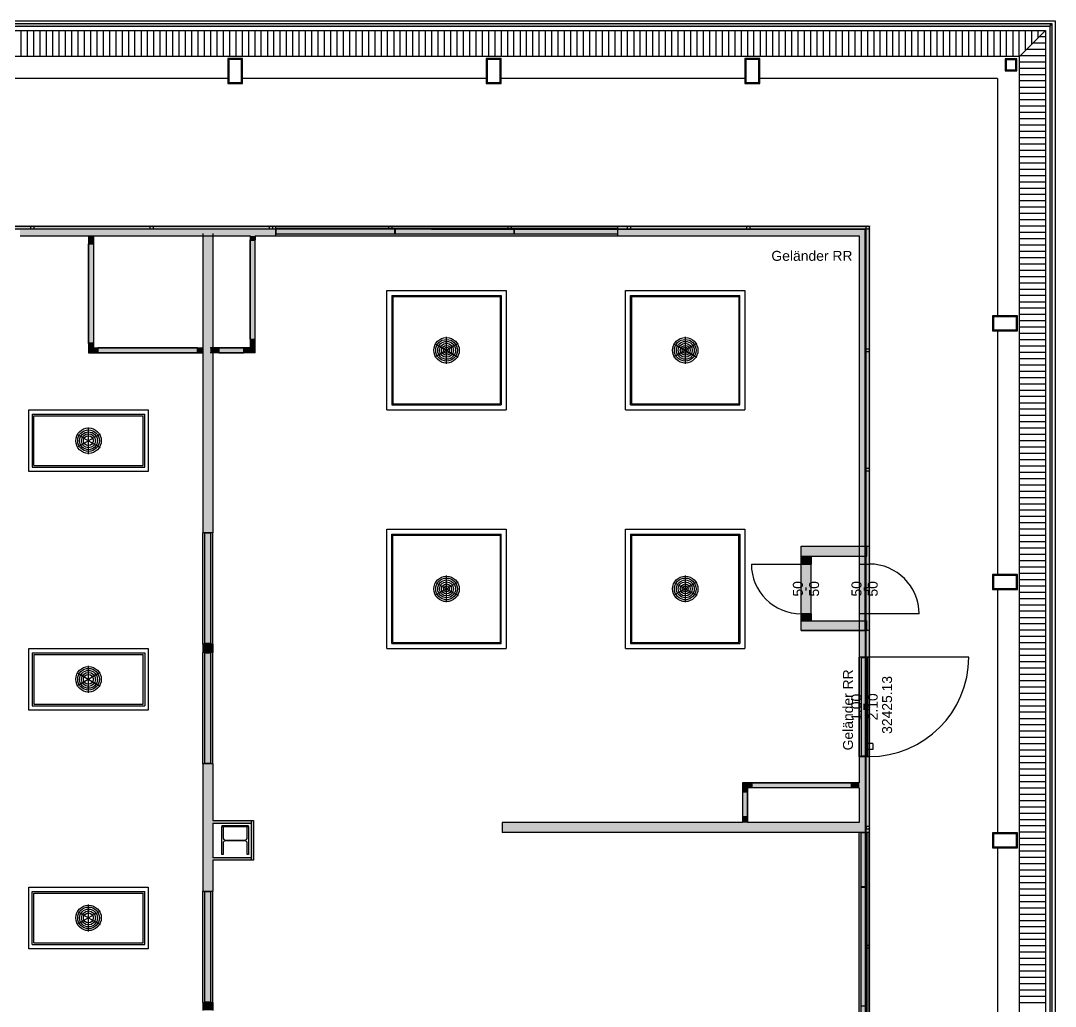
# Model space of a CAD drawing. Header units: inches. Extents: x 0 to 54693, y 0 to 31146.
# Drawn here: x 42822 to 53223, y 20700 to 30613 of the extents above; entities that cross this region are included whole.
import ezdxf
from ezdxf.lldxf.tags import DXFTag

# ---------------------------------------------------------------- set-up
doc = ezdxf.new("R2010")
doc.units = ezdxf.units.IN
doc.header["$MEASUREMENT"] = 0
doc.layers.add('Added', color=3, linetype='Continuous')
doc.styles.get("Standard").update_dxf_attribs({"font": 'arial.ttf'})
tags = doc.linetypes.add('1070_00_1200$0$SP2', pattern=[0.9, 0.4, -0.2, 0.1, -0.2]).pattern_tags.tags
tags[10:11] = [DXFTag(74, 4), DXFTag(75, 0), DXFTag(340, '0'), DXFTag(46, 1.0), DXFTag(50, 0.0), DXFTag(44, 0.0), DXFTag(45, 0.0)]
tags[8:9] = [DXFTag(74, 4), DXFTag(75, 0), DXFTag(340, '0'), DXFTag(46, 1.0), DXFTag(50, 0.0), DXFTag(44, 0.0), DXFTag(45, 0.0)]
tags[6:7] = [DXFTag(74, 4), DXFTag(75, 0), DXFTag(340, '0'), DXFTag(46, 1.0), DXFTag(50, 0.0), DXFTag(44, 0.0), DXFTag(45, 0.0)]
tags[4:5] = [DXFTag(74, 4), DXFTag(75, 0), DXFTag(340, '0'), DXFTag(46, 1.0), DXFTag(50, 0.0), DXFTag(44, 0.0), DXFTag(45, 0.0)]
tags = doc.linetypes.add('fein_strichliert', pattern=[4, 1, -2, 1]).pattern_tags.tags
tags[8:9] = [DXFTag(74, 4), DXFTag(75, 0), DXFTag(340, '0'), DXFTag(46, 0.0), DXFTag(50, 0.0), DXFTag(44, 0.0), DXFTag(45, 0.0)]
tags[6:7] = [DXFTag(74, 4), DXFTag(75, 0), DXFTag(340, '0'), DXFTag(46, 0.0), DXFTag(50, 0.0), DXFTag(44, 0.0), DXFTag(45, 0.0)]
tags[4:5] = [DXFTag(74, 4), DXFTag(75, 0), DXFTag(340, '0'), DXFTag(46, 0.0), DXFTag(50, 0.0), DXFTag(44, 0.0), DXFTag(45, 0.0)]
tags = doc.linetypes.add('fein_strichliert-A04HDE1766', pattern=[4, 1, -2, 1]).pattern_tags.tags
tags[8:9] = [DXFTag(74, 4), DXFTag(75, 0), DXFTag(340, '0'), DXFTag(46, 0.0), DXFTag(50, 0.0), DXFTag(44, 0.0), DXFTag(45, 0.0)]
tags[6:7] = [DXFTag(74, 4), DXFTag(75, 0), DXFTag(340, '0'), DXFTag(46, 0.0), DXFTag(50, 0.0), DXFTag(44, 0.0), DXFTag(45, 0.0)]
tags[4:5] = [DXFTag(74, 4), DXFTag(75, 0), DXFTag(340, '0'), DXFTag(46, 0.0), DXFTag(50, 0.0), DXFTag(44, 0.0), DXFTag(45, 0.0)]

msp = doc.modelspace()

# ---------------------------------------------------------------- linework, layer by layer
at = {"layer": 'Added', "linetype": '1070_00_1200$0$SP2', "lineweight": -2, "ltscale": 0.18}
for p, q in [((10903, 30613), (53223, 30613)), ((53223, 30613), (53223, 2441))]:
    msp.add_line(p, q, dxfattribs=at)
at = {"layer": 'Added', "linetype": 'Continuous', "lineweight": -2, "ltscale": 0.18}
for p, q in [((53193, 30583), (13578, 30583)), ((53193, 30583), (53168, 30558)), ((53193, 2441), (53193, 30583)), ((10878, 30558), (53168, 30558)), ((13628, 30513), (53123, 30513)), ((42828, 30253), (42828, 30513)), ((42892, 30253), (42892, 30513)), ((42955, 30253), (42955, 30513)), ((43019, 30253), (43019, 30513)), ((43082, 30253), (43082, 30513)), ((43146, 30253), (43146, 30513)), ((43209, 30253), (43209, 30513)), ((43273, 30253), (43273, 30513)), ((43336, 30253), (43336, 30513)), ((43400, 30253), (43400, 30513)), ((43463, 30253), (43463, 30513)), ((43527, 30253), (43527, 30513)), ((43590, 30253), (43590, 30513)), ((43654, 30253), (43654, 30513)), ((43717, 30253), (43717, 30513)), ((43781, 30253), (43781, 30513)), ((43844, 30253), (43844, 30513)), ((43908, 30253), (43908, 30513)), ((43971, 30253), (43971, 30513)), ((44035, 30253), (44035, 30513)), ((44098, 30253), (44098, 30513)), ((44162, 30253), (44162, 30513)), ((44225, 30253), (44225, 30513)), ((44289, 30253), (44289, 30513)), ((44352, 30253), (44352, 30513)), ((44416, 30253), (44416, 30513)), ((44479, 30253), (44479, 30513)), ((44543, 30253), (44543, 30513)), ((44606, 30253), (44606, 30513)), ((44670, 30253), (44670, 30513)), ((44733, 30253), (44733, 30513)), ((44797, 30253), (44797, 30513)), ((44860, 30253), (44860, 30513)), ((44924, 30253), (44924, 30513)), ((44987, 30253), (44987, 30513)), ((45051, 30253), (45051, 30513)), ((45114, 30253), (45114, 30513)), ((45178, 30253), (45178, 30513)), ((45241, 30253), (45241, 30513)), ((45305, 30253), (45305, 30513)), ((45368, 30253), (45368, 30513)), ((45432, 30253), (45432, 30513)), ((45495, 30253), (45495, 30513)), ((45559, 30253), (45559, 30513)), ((45622, 30253), (45622, 30513)), ((45686, 30253), (45686, 30513)), ((45749, 30253), (45749, 30513)), ((45813, 30253), (45813, 30513)), ((45876, 30253), (45876, 30513)), ((45940, 30253), (45940, 30513)), ((46003, 30253), (46003, 30513)), ((46067, 30253), (46067, 30513)), ((46130, 30253), (46130, 30513)), ((46194, 30253), (46194, 30513)), ((46257, 30253), (46257, 30513)), ((46321, 30253), (46321, 30513)), ((46384, 30253), (46384, 30513)), ((46448, 30253), (46448, 30513)), ((46511, 30253), (46511, 30513)), ((46575, 30253), (46575, 30513)), ((46638, 30253), (46638, 30513)), ((46702, 30253), (46702, 30513)), ((46765, 30253), (46765, 30513)), ((46829, 30253), (46829, 30513)), ((46892, 30253), (46892, 30513)), ((46956, 30253), (46956, 30513)), ((47019, 30253), (47019, 30513)), ((47083, 30253), (47083, 30513)), ((47146, 30253), (47146, 30513)), ((47210, 30253), (47210, 30513)), ((47273, 30253), (47273, 30513)), ((47337, 30253), (47337, 30513)), ((47400, 30253), (47400, 30513)), ((47464, 30253), (47464, 30513)), ((47527, 30253), (47527, 30513)), ((47591, 30253), (47591, 30513)), ((47654, 30253), (47654, 30513)), ((47718, 30253), (47718, 30513)), ((47781, 30253), (47781, 30513)), ((47845, 30253), (47845, 30513)), ((47908, 30253), (47908, 30513)), ((47972, 30253), (47972, 30513)), ((48035, 30253), (48035, 30513)), ((48099, 30253), (48099, 30513)), ((48162, 30253), (48162, 30513)), ((48226, 30253), (48226, 30513)), ((48289, 30253), (48289, 30513)), ((48353, 30253), (48353, 30513)), ((48416, 30253), (48416, 30513)), ((48480, 30253), (48480, 30513)), ((48543, 30253), (48543, 30513)), ((48607, 30253), (48607, 30513)), ((48670, 30253), (48670, 30513)), ((48734, 30253), (48734, 30513)), ((48797, 30253), (48797, 30513)), ((48861, 30253), (48861, 30513)), ((48924, 30253), (48924, 30513)), ((48988, 30253), (48988, 30513)), ((49051, 30253), (49051, 30513)), ((49115, 30253), (49115, 30513)), ((49178, 30253), (49178, 30513)), ((49242, 30253), (49242, 30513)), ((49305, 30253), (49305, 30513)), ((49369, 30253), (49369, 30513)), ((49432, 30253), (49432, 30513)), ((49496, 30253), (49496, 30513)), ((49559, 30253), (49559, 30513)), ((49623, 30253), (49623, 30513)), ((49686, 30253), (49686, 30513)), ((49750, 30253), (49750, 30513)), ((49813, 30253), (49813, 30513)), ((49877, 30253), (49877, 30513)), ((49940, 30253), (49940, 30513)), ((50004, 30253), (50004, 30513)), ((50067, 30253), (50067, 30513)), ((50131, 30253), (50131, 30513)), ((50194, 30253), (50194, 30513)), ((50258, 30253), (50258, 30513)), ((50321, 30253), (50321, 30513)), ((50385, 30253), (50385, 30513)), ((50448, 30253), (50448, 30513)), ((50512, 30253), (50512, 30513)), ((50575, 30253), (50575, 30513)), ((50639, 30253), (50639, 30513)), ((50702, 30253), (50702, 30513)), ((50766, 30253), (50766, 30513)), ((50829, 30253), (50829, 30513)), ((50893, 30253), (50893, 30513)), ((50956, 30253), (50956, 30513)), ((51020, 30253), (51020, 30513)), ((51083, 30253), (51083, 30513)), ((51147, 30253), (51147, 30513)), ((51210, 30253), (51210, 30513)), ((51274, 30253), (51274, 30513)), ((51337, 30253), (51337, 30513)), ((51401, 30253), (51401, 30513)), ((51464, 30253), (51464, 30513)), ((51528, 30253), (51528, 30513)), ((51591, 30253), (51591, 30513)), ((51655, 30253), (51655, 30513)), ((51718, 30253), (51718, 30513)), ((51782, 30253), (51782, 30513)), ((51845, 30253), (51845, 30513)), ((51909, 30253), (51909, 30513)), ((51972, 30253), (51972, 30513)), ((52036, 30253), (52036, 30513)), ((52099, 30253), (52099, 30513)), ((52163, 30253), (52163, 30513)), ((52226, 30253), (52226, 30513)), ((52290, 30253), (52290, 30513)), ((52353, 30253), (52353, 30513)), ((52417, 30253), (52417, 30513)), ((52480, 30253), (52480, 30513)), ((52544, 30253), (52544, 30513)), ((52607, 30253), (52607, 30513)), ((52671, 30253), (52671, 30513)), ((52734, 30253), (52734, 30513)), ((52798, 30253), (52798, 30513)), ((52861, 30253), (52861, 30513)), ((52863, 30253), (53123, 30513)), ((52925, 30315), (52925, 30513)), ((52988, 30378), (52988, 30513)), ((53052, 30442), (53052, 30513)), ((53115, 30505), (53115, 30513)), ((53123, 30513), (53123, 2441)), ((53168, 30558), (53168, 2441)), ((53001, 30391), (53123, 30391)), ((53064, 30454), (53123, 30454)), ((52937, 30327), (53123, 30327)), ((52863, 30253), (13628, 30253)), ((45053, 30233), (44903, 30233)), ((44903, 30233), (44903, 29983)), ((45043, 30223), (44913, 30223)), ((44913, 30223), (44913, 29993)), ((45043, 29993), (45043, 30223)), ((45053, 29983), (45053, 30233)), ((47653, 30233), (47503, 30233)), ((47503, 30233), (47503, 29983)), ((47643, 30223), (47513, 30223)), ((47513, 30223), (47513, 29993)), ((47643, 29993), (47643, 30223)), ((47653, 29983), (47653, 30233)), ((50253, 30233), (50103, 30233)), ((50103, 30233), (50103, 29983)), ((50243, 30223), (50113, 30223)), ((50113, 30223), (50113, 29993)), ((50243, 29993), (50243, 30223)), ((50253, 29983), (50253, 30233)), ((52838, 30228), (52718, 30228)), ((52718, 30228), (52718, 30108)), ((52828, 30218), (52728, 30218)), ((52728, 30218), (52728, 30118)), ((52828, 30118), (52828, 30218)), ((52838, 30108), (52838, 30228)), ((52863, 5498), (52863, 30253)), ((52863, 30200), (53123, 30200)), ((52874, 30264), (53123, 30264)), ((52718, 30108), (52838, 30108)), ((52728, 30118), (52828, 30118)), ((52863, 30137), (53123, 30137)), ((52863, 30073), (53123, 30073)), ((44903, 30033), (42453, 30033)), ((44903, 29983), (45053, 29983)), ((44913, 29993), (45043, 29993)), ((47503, 30033), (45053, 30033)), ((47503, 29983), (47653, 29983)), ((47513, 29993), (47643, 29993)), ((50103, 30033), (47653, 30033)), ((50103, 29983), (50253, 29983)), ((50113, 29993), (50243, 29993)), ((52643, 30033), (50253, 30033)), ((52643, 30033), (52643, 27643)), ((52863, 30010), (53123, 30010)), ((52863, 29946), (53123, 29946)), ((52863, 29883), (53123, 29883)), ((52863, 29819), (53123, 29819)), ((52863, 29756), (53123, 29756)), ((52863, 29692), (53123, 29692)), ((52863, 29629), (53123, 29629)), ((52863, 29565), (53123, 29565)), ((52863, 29502), (53123, 29502)), ((52863, 29438), (53123, 29438)), ((52863, 29375), (53123, 29375)), ((52863, 29311), (53123, 29311)), ((52863, 29248), (53123, 29248)), ((52863, 29184), (53123, 29184)), ((52863, 29121), (53123, 29121)), ((52863, 29057), (53123, 29057)), ((52863, 28994), (53123, 28994)), ((52863, 28930), (53123, 28930)), ((52863, 28867), (53123, 28867)), ((52863, 28803), (53123, 28803)), ((52863, 28740), (53123, 28740)), ((52863, 28676), (53123, 28676)), ((52863, 28613), (53123, 28613)), ((42816, 28548), (45383, 28548)), ((45383, 28548), (48823, 28548)), ((45383, 28548), (45383, 28448)), ((45383, 28528), (48823, 28528)), ((45388, 28528), (45388, 28468)), ((46581, 28528), (46581, 28468)), ((46586, 28528), (46586, 28468)), ((47778, 28528), (47778, 28468)), ((48823, 28548), (51353, 28548)), ((48823, 28548), (48823, 28448)), ((51353, 28548), (51353, 25148)), ((52863, 28549), (53123, 28549)), ((42816, 28448), (45128, 28448)), ((43503, 28448), (43503, 28368)), ((43553, 28448), (43553, 28368)), ((44653, 28473), (44653, 25463)), ((44753, 28473), (44753, 25463)), ((45128, 28448), (45128, 28408)), ((45128, 27408), (45128, 28408)), ((45178, 28408), (45128, 28408)), ((45128, 28407), (45178, 28407)), ((45128, 28407), (45128, 27408)), ((45178, 28448), (45383, 28448)), ((45178, 28448), (45178, 28408)), ((45178, 27408), (45178, 28408)), ((45178, 27408), (45178, 28408)), ((45383, 28468), (48823, 28468)), ((45383, 28448), (48823, 28448)), ((48823, 28448), (51253, 28448)), ((51253, 28448), (51253, 25148)), ((52863, 28486), (53123, 28486)), ((52863, 28422), (53123, 28422)), ((43503, 28368), (43553, 28368)), ((43503, 27368), (43503, 28368)), ((43553, 28368), (43503, 28368)), ((43503, 28368), (43503, 27368)), ((43553, 28368), (43553, 27368)), ((43553, 28368), (43553, 27369)), ((52863, 28359), (53123, 28359)), ((52863, 28295), (53123, 28295)), ((52863, 28232), (53123, 28232)), ((52863, 28168), (53123, 28168)), ((52863, 28105), (53123, 28105)), ((52863, 28041), (53123, 28041)), ((52863, 27978), (53123, 27978)), ((52863, 27914), (53123, 27914)), ((52863, 27851), (53123, 27851)), ((52863, 27787), (53123, 27787)), ((52863, 27724), (53123, 27724)), ((52593, 27643), (52593, 27493)), ((52843, 27643), (52593, 27643)), ((52603, 27633), (52603, 27503)), ((52833, 27633), (52603, 27633)), ((52833, 27503), (52833, 27633)), ((52843, 27493), (52843, 27643)), ((52863, 27660), (53123, 27660)), ((52863, 27597), (53123, 27597)), ((52593, 27493), (52843, 27493)), ((52603, 27503), (52833, 27503)), ((52643, 27493), (52643, 25043)), ((52863, 27533), (53123, 27533)), ((52863, 27470), (53123, 27470)), ((43553, 27369), (43503, 27369)), ((43503, 27368), (43503, 27273)), ((43503, 27368), (43553, 27368)), ((43553, 27368), (43553, 27323)), ((45128, 27408), (45128, 27323)), ((45178, 27408), (45128, 27408)), ((45128, 27408), (45178, 27408)), ((45178, 27273), (45178, 27408)), ((52863, 27406), (53123, 27406)), ((43503, 27273), (43598, 27273)), ((43553, 27323), (43598, 27323)), ((43598, 27273), (43598, 27323)), ((44598, 27323), (43598, 27323)), ((44598, 27273), (43598, 27273)), ((43598, 27273), (44598, 27273)), ((43599, 27323), (43599, 27273)), ((43599, 27323), (44598, 27323)), ((44598, 27323), (44653, 27323)), ((44598, 27273), (44598, 27323)), ((44598, 27323), (44598, 27273)), ((44598, 27273), (44653, 27273)), ((44813, 27323), (44728, 27323)), ((44813, 27273), (44728, 27273)), ((44813, 27273), (44813, 27323)), ((45063, 27323), (44813, 27323)), ((45063, 27273), (44813, 27273)), ((44813, 27273), (45063, 27273)), ((44814, 27323), (44814, 27273)), ((44814, 27323), (45063, 27323)), ((45128, 27323), (45063, 27323)), ((45063, 27323), (45063, 27273)), ((45063, 27323), (45063, 27273)), ((45178, 27273), (45063, 27273)), ((52863, 27343), (53123, 27343)), ((52863, 27279), (53123, 27279)), ((52863, 27216), (53123, 27216)), ((52863, 27152), (53123, 27152)), ((52863, 27089), (53123, 27089)), ((52863, 27025), (53123, 27025)), ((52863, 26962), (53123, 26962)), ((52863, 26898), (53123, 26898)), ((52863, 26835), (53123, 26835)), ((52863, 26771), (53123, 26771)), ((52863, 26708), (53123, 26708)), ((52863, 26644), (53123, 26644)), ((52863, 26581), (53123, 26581)), ((52863, 26517), (53123, 26517)), ((52863, 26454), (53123, 26454)), ((52863, 26390), (53123, 26390)), ((52863, 26327), (53123, 26327)), ((52863, 26263), (53123, 26263)), ((52863, 26200), (53123, 26200)), ((52863, 26136), (53123, 26136)), ((52863, 26073), (53123, 26073)), ((52863, 26009), (53123, 26009)), ((52863, 25946), (53123, 25946)), ((52863, 25882), (53123, 25882)), ((52863, 25819), (53123, 25819)), ((52863, 25755), (53123, 25755)), ((52863, 25692), (53123, 25692)), ((52863, 25628), (53123, 25628)), ((52863, 25565), (53123, 25565)), ((52863, 25501), (53123, 25501)), ((44653, 24343), (44653, 25463)), ((44753, 25463), (44653, 25463)), ((44673, 24343), (44673, 25463)), ((44733, 25458), (44673, 25458)), ((44733, 24343), (44733, 25463)), ((44753, 24343), (44753, 25463)), ((52863, 25438), (53123, 25438)), ((50668, 25228), (50668, 25328)), ((50668, 25328), (51328, 25328)), ((50668, 24478), (50668, 25328)), ((50668, 25328), (51353, 25328)), ((51328, 25228), (51328, 25328)), ((51353, 25328), (51353, 24478)), ((52863, 25374), (53123, 25374)), ((52863, 25311), (53123, 25311)), ((50668, 25228), (50668, 25148)), ((50668, 25228), (51328, 25228)), ((50768, 25228), (50768, 25148)), ((52863, 25247), (53123, 25247)), ((52863, 25184), (53123, 25184)), ((50168, 25148), (50768, 25148)), ((51253, 25148), (51353, 25148)), ((52863, 25120), (53123, 25120)), ((52593, 25043), (52593, 24893)), ((52843, 25043), (52593, 25043)), ((52603, 25033), (52603, 24903)), ((52833, 25033), (52603, 25033)), ((52833, 24903), (52833, 25033)), ((52843, 24893), (52843, 25043)), ((52863, 25057), (53123, 25057)), ((52863, 24993), (53123, 24993)), ((52593, 24893), (52843, 24893)), ((52603, 24903), (52833, 24903)), ((52643, 24893), (52643, 22443)), ((52863, 24930), (53123, 24930)), ((52863, 24866), (53123, 24866)), ((52863, 24803), (53123, 24803)), ((52863, 24739), (53123, 24739)), ((52863, 24676), (53123, 24676)), ((50668, 24648), (50668, 24578)), ((50768, 24648), (50668, 24648)), ((50668, 24478), (50668, 24578)), ((50668, 24578), (51328, 24578)), ((50768, 24648), (50768, 24578)), ((51253, 24648), (51253, 24211)), ((51853, 24648), (51253, 24648)), ((51328, 24478), (51328, 24578)), ((51353, 24648), (51353, 24211)), ((52863, 24612), (53123, 24612)), ((52863, 24549), (53123, 24549)), ((51353, 24478), (50668, 24478)), ((50668, 24478), (51328, 24478)), ((52863, 24485), (53123, 24485)), ((44653, 24343), (44653, 24258)), ((44753, 24343), (44653, 24343)), ((44733, 24348), (44673, 24348)), ((44753, 24343), (44753, 24258)), ((52863, 24422), (53123, 24422)), ((52863, 24358), (53123, 24358)), ((44653, 23138), (44653, 24258)), ((44753, 24258), (44653, 24258)), ((44673, 23138), (44673, 24258)), ((44733, 24253), (44673, 24253)), ((44733, 23138), (44733, 24258)), ((44753, 23138), (44753, 24258)), ((52863, 24295), (53123, 24295)), ((52353, 24211), (51253, 24211)), ((51253, 24211), (51253, 23211)), ((51353, 24211), (51253, 24211)), ((51273, 24211), (51273, 23211)), ((51333, 24206), (51273, 24206)), ((51333, 24211), (51333, 23211)), ((51353, 24211), (51353, 23211)), ((52863, 24231), (53123, 24231)), ((52863, 24168), (53123, 24168)), ((52863, 24104), (53123, 24104)), ((52863, 24041), (53123, 24041)), ((52863, 23977), (53123, 23977)), ((52863, 23914), (53123, 23914)), ((52863, 23850), (53123, 23850)), ((52863, 23787), (53123, 23787)), ((52863, 23723), (53123, 23723)), ((52863, 23660), (53123, 23660)), ((52863, 23596), (53123, 23596)), ((52863, 23533), (53123, 23533)), ((52863, 23469), (53123, 23469)), ((52863, 23406), (53123, 23406)), ((51328, 23343), (51328, 23283)), ((51388, 23343), (51328, 23343)), ((51388, 23343), (51388, 23283)), ((52863, 23342), (53123, 23342)), ((51253, 23211), (51253, 22948)), ((51253, 23211), (51353, 23211)), ((51353, 23211), (51253, 23211)), ((51333, 23216), (51273, 23216)), ((51388, 23283), (51328, 23283)), ((51353, 23211), (51353, 22448)), ((52863, 23279), (53123, 23279)), ((52863, 23215), (53123, 23215)), ((44653, 23138), (44653, 21858)), ((44753, 23138), (44653, 23138)), ((44733, 23143), (44673, 23143)), ((44753, 23138), (44753, 22568)), ((52863, 23152), (53123, 23152)), ((52863, 23088), (53123, 23088)), ((52863, 23025), (53123, 23025)), ((50173, 22948), (50078, 22948)), ((50078, 22948), (50078, 22853)), ((50173, 22898), (50128, 22898)), ((50128, 22898), (50128, 22853)), ((50173, 22948), (50173, 22898)), ((50173, 22948), (51173, 22948)), ((51173, 22898), (50173, 22898)), ((50174, 22898), (50174, 22948)), ((51174, 22948), (50174, 22948)), ((51173, 22898), (50174, 22898)), ((51253, 22948), (51173, 22948)), ((51173, 22898), (51173, 22948)), ((51173, 22898), (51173, 22948)), ((51253, 22898), (51173, 22898)), ((51253, 22898), (51253, 22548)), ((52863, 22961), (53123, 22961)), ((52863, 22898), (53123, 22898)), ((50128, 22853), (50078, 22853)), ((50078, 22853), (50078, 22603)), ((50128, 22853), (50078, 22853)), ((50078, 22853), (50078, 22603)), ((50128, 22603), (50128, 22853)), ((50128, 22853), (50128, 22604)), ((52863, 22834), (53123, 22834)), ((52863, 22771), (53123, 22771)), ((52863, 22707), (53123, 22707)), ((50128, 22604), (50078, 22604)), ((50078, 22603), (50078, 22548)), ((50128, 22603), (50078, 22603)), ((50128, 22603), (50128, 22548)), ((52863, 22644), (53123, 22644)), ((52863, 22580), (53123, 22580)), ((44753, 22568), (45163, 22568)), ((44753, 22543), (44753, 22193)), ((44753, 22543), (45138, 22543)), ((44843, 22228), (44843, 22508)), ((44843, 22508), (45113, 22508)), ((44848, 22508), (44848, 22518)), ((44848, 22518), (45108, 22518)), ((44856, 22508), (44856, 22396)), ((45100, 22396), (45100, 22508)), ((45108, 22518), (45108, 22508)), ((45113, 22508), (45113, 22228)), ((45138, 22568), (45138, 22168)), ((45163, 22568), (45163, 22168)), ((47663, 22548), (47663, 22448)), ((50078, 22548), (47663, 22548)), ((51253, 22548), (50128, 22548)), ((52863, 22517), (53123, 22517)), ((44880, 22372), (45076, 22372)), ((45076, 22364), (44880, 22364)), ((51253, 22448), (47663, 22448)), ((51253, 18348), (51253, 22448)), ((51353, 22448), (51253, 22448)), ((51273, 18348), (51273, 22448)), ((51333, 22443), (51273, 22443)), ((51333, 18348), (51333, 22448)), ((51353, 18348), (51353, 22448)), ((52593, 22443), (52593, 22293)), ((52843, 22443), (52593, 22443)), ((52603, 22433), (52603, 22303)), ((52833, 22433), (52603, 22433)), ((52833, 22303), (52833, 22433)), ((52843, 22293), (52843, 22443)), ((52863, 22453), (53123, 22453)), ((52863, 22390), (53123, 22390)), ((44856, 22340), (44856, 22228)), ((45100, 22228), (45100, 22340)), ((52593, 22293), (52843, 22293)), ((52603, 22303), (52833, 22303)), ((52643, 22293), (52643, 19843)), ((52863, 22326), (53123, 22326)), ((52863, 22263), (53123, 22263)), ((45138, 22193), (44753, 22193)), ((44753, 22168), (44753, 21858)), ((45163, 22168), (44753, 22168)), ((44856, 22228), (44843, 22228)), ((45113, 22228), (45100, 22228)), ((52863, 22199), (53123, 22199)), ((52863, 22136), (53123, 22136)), ((52863, 22072), (53123, 22072)), ((52863, 22009), (53123, 22009)), ((44653, 20738), (44653, 21858)), ((44653, 21858), (44753, 21858)), ((44673, 20738), (44673, 21858)), ((44673, 21853), (44733, 21853)), ((44733, 20738), (44733, 21858)), ((44753, 20738), (44753, 21858)), ((51333, 21901), (51273, 21901)), ((51333, 21896), (51273, 21896)), ((52863, 21945), (53123, 21945)), ((52863, 21882), (53123, 21882)), ((52863, 21818), (53123, 21818)), ((52863, 21755), (53123, 21755)), ((52863, 21691), (53123, 21691)), ((52863, 21628), (53123, 21628)), ((52863, 21564), (53123, 21564)), ((52863, 21501), (53123, 21501)), ((52863, 21437), (53123, 21437)), ((52863, 21374), (53123, 21374)), ((52863, 21310), (53123, 21310)), ((52863, 21247), (53123, 21247)), ((52863, 21183), (53123, 21183)), ((52863, 21120), (53123, 21120)), ((52863, 21056), (53123, 21056)), ((52863, 20993), (53123, 20993)), ((52863, 20929), (53123, 20929)), ((52863, 20866), (53123, 20866)), ((44653, 20738), (44653, 20658)), ((44653, 20738), (44753, 20738)), ((44673, 20743), (44733, 20743)), ((44753, 20738), (44753, 20658)), ((51333, 20701), (51273, 20701)), ((52863, 20802), (53123, 20802)), ((52863, 20739), (53123, 20739))]:
    msp.add_line(p, q, dxfattribs=at)
at = {"layer": 'Added', "linetype": 'ByBlock', "lineweight": -2, "ltscale": 0.18}
for p, q in [((41723, 28548), (51353, 28548)), ((51353, 28518), (41723, 28518)), ((51313, 28508), (41725, 28518)), ((42923, 28518), (42923, 28548)), ((42953, 28548), (42953, 28518)), ((44123, 28518), (44123, 28548)), ((44153, 28548), (44153, 28518)), ((45323, 28518), (45323, 28548)), ((45353, 28548), (45353, 28518)), ((46523, 28518), (46523, 28548)), ((46553, 28548), (46553, 28518)), ((47723, 28518), (47723, 28548)), ((47753, 28548), (47753, 28518)), ((48923, 28518), (48923, 28548)), ((48953, 28548), (48953, 28518)), ((50123, 28518), (50123, 28548)), ((50153, 28548), (50153, 28518)), ((51323, 5078), (51313, 28508)), ((51323, 5048), (51323, 28548)), ((51353, 28548), (51353, 28518)), ((51353, 28548), (51353, 5048)), ((46553, 27848), (47653, 27848)), ((46553, 27848), (46553, 26748)), ((46563, 27838), (47643, 27838)), ((46563, 27838), (46563, 26758)), ((47643, 27838), (47643, 26758)), ((47653, 27848), (47653, 26748)), ((48953, 27848), (50053, 27848)), ((48953, 26748), (48953, 27848)), ((48963, 27838), (50043, 27838)), ((48963, 27838), (48963, 26758)), ((50043, 27838), (50043, 26758)), ((50053, 26748), (50053, 27848)), ((46986, 27365), (47220, 27230)), ((47221, 27365), (46986, 27230)), ((47104, 27163), (47104, 27433)), ((49386, 27365), (49620, 27230)), ((49621, 27365), (49386, 27230)), ((49504, 27163), (49504, 27433)), ((51323, 27313), (51353, 27313)), ((51353, 27283), (51323, 27283)), ((46553, 26748), (47653, 26748)), ((46563, 26758), (47643, 26758)), ((48953, 26748), (50053, 26748)), ((48963, 26758), (50043, 26758)), ((42937, 26654), (44069, 26654)), ((42937, 26654), (42937, 26122)), ((42953, 26638), (44053, 26638)), ((42953, 26138), (42953, 26638)), ((44053, 26138), (44053, 26638)), ((44069, 26122), (44069, 26654)), ((43622, 26456), (43387, 26321)), ((43387, 26456), (43621, 26321)), ((43504, 26253), (43504, 26523)), ((42937, 26122), (44069, 26122)), ((42953, 26138), (44053, 26138)), ((51323, 26113), (51353, 26113)), ((51353, 26083), (51323, 26083)), ((46553, 25448), (47653, 25448)), ((46553, 24348), (46553, 25448)), ((46563, 25438), (47643, 25438)), ((46563, 24358), (46563, 25438)), ((47643, 25438), (47643, 24358)), ((47653, 24348), (47653, 25448)), ((48953, 25448), (50053, 25448)), ((48953, 25448), (48953, 24348)), ((48963, 25438), (50043, 25438)), ((48963, 25438), (48963, 24358)), ((50043, 24358), (50043, 25438)), ((50053, 25448), (50053, 24348)), ((46986, 24965), (47220, 24830)), ((47221, 24965), (46986, 24830)), ((47104, 24763), (47104, 25033)), ((49386, 24965), (49620, 24830)), ((49621, 24965), (49386, 24830)), ((49504, 24763), (49504, 25033)), ((51323, 24913), (51353, 24913)), ((51353, 24883), (51323, 24883)), ((46553, 24348), (47653, 24348)), ((46563, 24358), (47643, 24358)), ((48953, 24348), (50053, 24348)), ((48963, 24358), (50043, 24358)), ((42937, 24254), (44069, 24254)), ((42937, 24254), (42937, 23722)), ((42953, 24238), (44053, 24238)), ((42953, 24238), (42953, 23738)), ((44053, 23738), (44053, 24238)), ((44069, 24254), (44069, 23722)), ((43622, 24056), (43387, 23921)), ((43387, 24056), (43621, 23921)), ((43504, 23853), (43504, 24123)), ((42937, 23722), (44069, 23722)), ((42953, 23738), (44053, 23738)), ((51325, 23713), (51353, 23713)), ((51325, 23683), (51325, 23713)), ((51353, 23683), (51325, 23683)), ((51325, 22513), (51353, 22513)), ((51325, 22483), (51325, 22513)), ((51353, 22483), (51325, 22483)), ((42937, 21854), (44069, 21854)), ((42937, 21322), (42937, 21854)), ((44069, 21322), (44069, 21854)), ((42953, 21838), (44053, 21838)), ((42953, 21338), (42953, 21838)), ((44053, 21338), (44053, 21838)), ((43622, 21656), (43387, 21521)), ((43387, 21656), (43621, 21521)), ((43504, 21453), (43504, 21723)), ((42953, 21338), (44053, 21338)), ((42937, 21322), (44069, 21322)), ((51325, 21313), (51353, 21313)), ((51325, 21283), (51325, 21313)), ((51353, 21283), (51325, 21283))]:
    msp.add_line(p, q, dxfattribs=at)
at = {"layer": 'Added', "linetype": 'fein_strichliert-A04HDE1766', "lineweight": -2, "ltscale": 0.18}
for p, q in [((46583, 28528), (46583, 28468)), ((47783, 28528), (47783, 28468)), ((44733, 25463), (44673, 25463)), ((50668, 24648), (50668, 25148)), ((50768, 24648), (50768, 25148)), ((51253, 25148), (51253, 24648)), ((51353, 25148), (51353, 24648)), ((50718, 24883), (50718, 24913)), ((51303, 24913), (51303, 24883)), ((44733, 24258), (44673, 24258)), ((51253, 23211), (51253, 24211)), ((51353, 23211), (51353, 24211)), ((51303, 23681), (51303, 23741)), ((51333, 23211), (51273, 23211)), ((51333, 22448), (51273, 22448)), ((44673, 21858), (44733, 21858)), ((51333, 21898), (51273, 21898))]:
    msp.add_line(p, q, dxfattribs=at)
at = {"layer": 'Added', "linetype": 'fein_strichliert', "lineweight": -2, "ltscale": 0.18}
for p, q in [((46503, 26698), (46503, 27898)), ((46503, 27898), (47703, 27898)), ((47703, 27898), (47703, 26698)), ((48903, 26698), (48903, 27898)), ((48903, 27898), (50103, 27898)), ((50103, 27898), (50103, 26698)), ((42903, 26078), (42903, 26699)), ((42903, 26699), (44103, 26699)), ((44103, 26699), (44103, 26078)), ((46503, 26698), (47703, 26698)), ((48903, 26698), (50103, 26698)), ((44103, 26078), (42903, 26078)), ((46503, 24298), (46503, 25498)), ((46503, 25498), (47703, 25498)), ((47703, 25498), (47703, 24298)), ((48903, 24298), (48903, 25498)), ((48903, 25498), (50103, 25498)), ((50103, 25498), (50103, 24298)), ((42903, 23678), (42903, 24299)), ((42903, 24299), (44103, 24299)), ((44103, 24299), (44103, 23678)), ((46503, 24298), (47703, 24298)), ((48903, 24298), (50103, 24298)), ((44103, 23678), (42903, 23678)), ((42903, 21278), (42903, 21899)), ((42903, 21899), (44103, 21899)), ((44103, 21899), (44103, 21278)), ((44103, 21278), (42903, 21278))]:
    msp.add_line(p, q, dxfattribs=at)
at = {"layer": 'Added', "linetype": 'ByBlock', "lineweight": -2, "ltscale": 0.18}
for centre, radius in [((47103, 27298), 128), ((47103, 27298), 109), ((47104, 27298), 89.6), ((47103, 27298), 70.3), ((49503, 27298), 128), ((49503, 27298), 109), ((49504, 27298), 89.6), ((49503, 27298), 70.3), ((47103, 27298), 49.6), ((47103, 27298), 29.8), ((47104, 27298), 11.9), ((49503, 27298), 49.6), ((49503, 27298), 29.8), ((49504, 27298), 11.9), ((43504, 26389), 128), ((43504, 26389), 109), ((43504, 26388), 89.6), ((43504, 26388), 70.3), ((43503, 26389), 49.6), ((47103, 24898), 128), ((47103, 24898), 109), ((47104, 24898), 89.6), ((47103, 24898), 70.3), ((49503, 24898), 128), ((49503, 24898), 109), ((49504, 24898), 89.6), ((49503, 24898), 70.3), ((47103, 24898), 49.6), ((47103, 24898), 29.8), ((47104, 24898), 11.9), ((49503, 24898), 49.6), ((49503, 24898), 29.8), ((49504, 24898), 11.9), ((43504, 23989), 128), ((43504, 23989), 109), ((43504, 23988), 89.6), ((43504, 23988), 70.3), ((43503, 23989), 49.6), ((43504, 21589), 128), ((43504, 21589), 109), ((43504, 21588), 89.6), ((43504, 21588), 70.3), ((43503, 21589), 49.6)]:
    msp.add_circle(centre, radius, dxfattribs=at)
at = {"layer": 'Added', "linetype": 'Continuous', "lineweight": -2, "ltscale": 0.18}
for centre, major_axis in [((50668, 25148), (-500, 0)), ((51353, 24648), (500, 0)), ((51353, 24211), (0, -1000)), ((44880, 22396), (-24, 0)), ((44880, 22340), (0, 24)), ((45076, 22396), (0, -24)), ((45076, 22340), (24, 0))]:
    msp.add_ellipse(centre, major_axis=major_axis, ratio=1, start_param=0, end_param=1.570796, dxfattribs=at)
for points in [[(31053, 30558), (31053, 30583), (53168, 30558)], [(53168, 30558), (31053, 30583), (53168, 30583)], [(53168, 30558), (53168, 30583), (53193, 30583)], [(53193, 22703), (53168, 30558), (53193, 30583)], [(53168, 22703), (53168, 30558), (53193, 22703)], [(45383, 28548), (45383, 28448), (42816, 28548), (42816, 28448)], [(45383, 28448), (48823, 28448), (45383, 28548), (48823, 28548)], [(51353, 28548), (51353, 28448), (48823, 28548), (48823, 28448)], [(43503, 28448), (43553, 28448), (43503, 28368), (43553, 28368)], [(44753, 25463), (44653, 25463), (44753, 28473), (44653, 28473)], [(45128, 28448), (45178, 28448), (45128, 28408), (45178, 28408)], [(45128, 27408), (45178, 27408), (45128, 28408), (45178, 28408)], [(51353, 25148), (51253, 25148), (51353, 28448), (51253, 28448)], [(43553, 28368), (43503, 28368), (43553, 27368), (43503, 27368)], [(43503, 27368), (43553, 27368), (43503, 27273), (43553, 27323)], [(45128, 27408), (45178, 27408), (45128, 27323), (45178, 27323)], [(43503, 27273), (43553, 27323), (43598, 27273), (43598, 27323)], [(43598, 27323), (43598, 27273), (44598, 27323), (44598, 27273)], [(44598, 27273), (44598, 27323), (44653, 27273), (44653, 27323)], [(44813, 27323), (44813, 27273), (44728, 27323), (44728, 27273)], [(44813, 27323), (44813, 27273), (45063, 27323), (45063, 27273)], [(45178, 27323), (45178, 27273), (45063, 27323), (45063, 27273)], [(44653, 24343), (44753, 24343), (44653, 25463), (44753, 25463)], [(51253, 25328), (51253, 25228), (50668, 25328), (50668, 25228)], [(51328, 25328), (51328, 25228), (50768, 25328), (50768, 25228)], [(50768, 25148), (50668, 25148), (50768, 25228), (50668, 25228)], [(50668, 24648), (50768, 24648), (50668, 25148), (50768, 25148)], [(51353, 25148), (51253, 25148), (51353, 24648), (51253, 24648)], [(50768, 24578), (50668, 24578), (50768, 24648), (50668, 24648)], [(51253, 24578), (51253, 24478), (50668, 24578), (50668, 24478)], [(51328, 24578), (51328, 24478), (50768, 24578), (50768, 24478)], [(51353, 24211), (51253, 24211), (51353, 24648), (51253, 24648)], [(44753, 24258), (44653, 24258), (44753, 24343), (44653, 24343)], [(44653, 23138), (44753, 23138), (44653, 24258), (44753, 24258)], [(51353, 23211), (51353, 24211), (51253, 23211), (51253, 24211)], [(51253, 24211), (51253, 23211), (51353, 24211), (51353, 23211)], [(51353, 22448), (51253, 22448), (51353, 23211), (51253, 23211)], [(44753, 21858), (44653, 21858), (44753, 23138), (44653, 23138)], [(50078, 22898), (50078, 22948), (50173, 22898), (50173, 22948)], [(50128, 22853), (50078, 22853), (50128, 22898), (50078, 22898)], [(50173, 22898), (50173, 22948), (51173, 22898), (51173, 22948)], [(51173, 22898), (51173, 22948), (51253, 22898), (51253, 22948)], [(50128, 22603), (50078, 22603), (50128, 22853), (50078, 22853)], [(53168, 12438), (53168, 22703), (53193, 12438)], [(53193, 12438), (53168, 22703), (53193, 22703)], [(50128, 22548), (50078, 22548), (50128, 22603), (50078, 22603)], [(45138, 22568), (45138, 22543), (44753, 22568), (44753, 22543)], [(45163, 22168), (45138, 22168), (45163, 22568), (45138, 22568)], [(47663, 22448), (47663, 22548), (51253, 22448), (51253, 22548)], [(51253, 18348), (51353, 18348), (51253, 22448), (51353, 22448)], [(44753, 22168), (44753, 22193), (45138, 22168), (45138, 22193)], [(44753, 20738), (44753, 21858), (44653, 20738), (44653, 21858)], [(44753, 20658), (44653, 20658), (44753, 20738), (44653, 20738)]]:
    msp.add_solid(points, dxfattribs=at)
at = {"layer": 'Added', "linetype": 'ByBlock', "lineweight": -2, "ltscale": 0.18}
for points in [[(41714, 28508), (41764, 28558), (51318, 28508), (51368, 28558)], [(51318, 28508), (51368, 28558), (51318, 5088), (51368, 5038)]]:
    msp.add_solid(points, dxfattribs=at)

# ---------------------------------------------------------------- texts
at = {"layer": 'Added'}
for s, rotation, p in [('Geländer', 360, (50369, 28198)), ('RR', 360, (50982, 28198)), ('50', 90, (50685, 24821)), ('50', 90, (50848, 24821)), ('50', 90, (51274, 24821)), ('50', 90, (51437, 24821)), ('RR', 90, (51189, 23887)), ('32425.13', 90, (51582, 23440)), ('Geländer', 90, (51189, 23274)), ('1.00', 90, (51274, 23571)), ('2.10', 90, (51437, 23576))]:
    msp.add_text(s, height=100, rotation=rotation, dxfattribs=at).set_placement(p)

doc.saveas('drawing.dxf')
